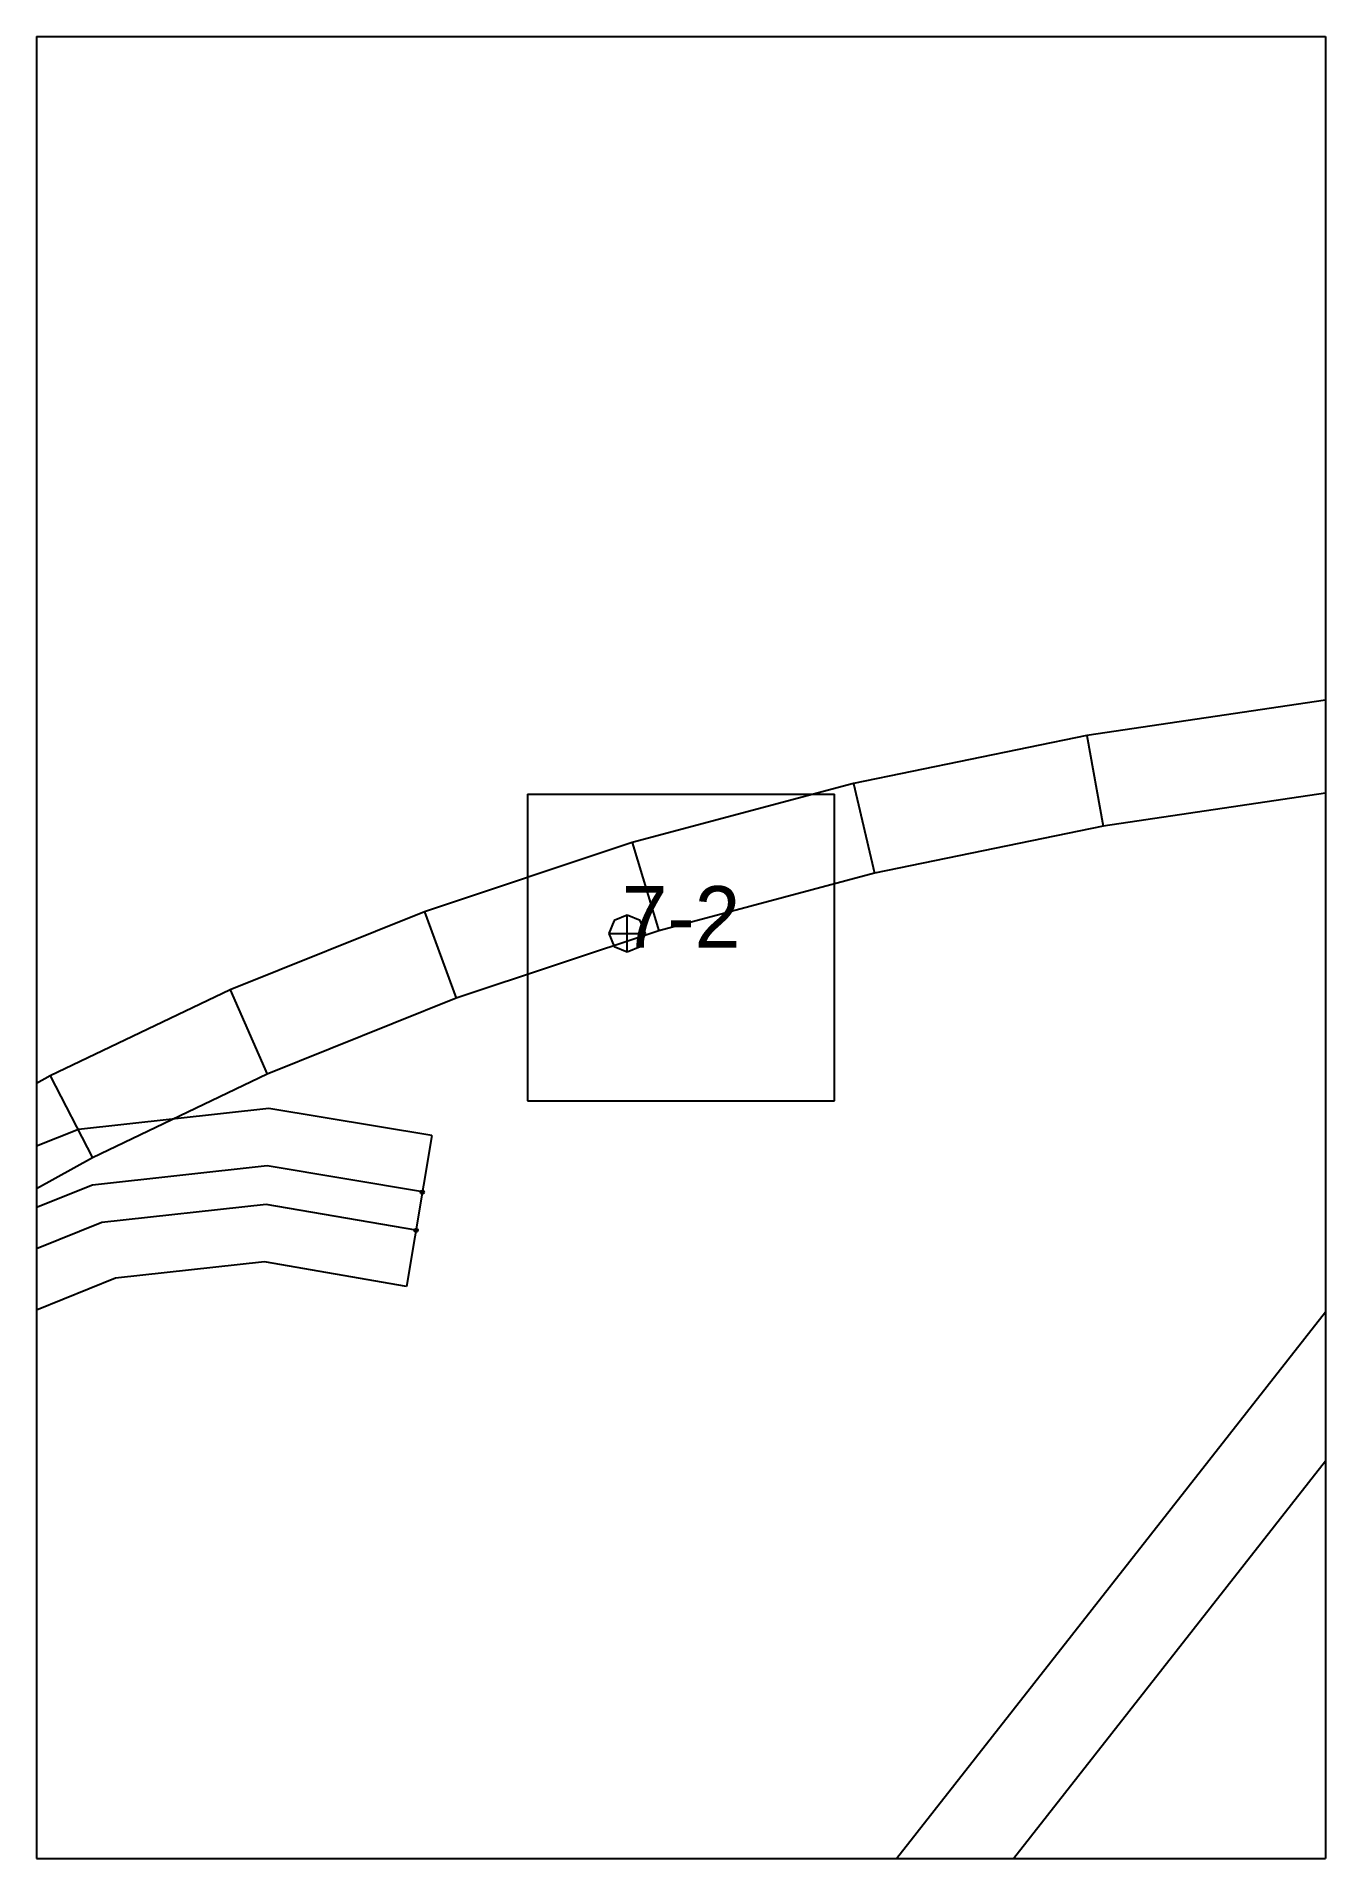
# Paper-space layout 'Plan 7-2' of a CAD drawing. Header units: metres, sheet in millimetres. Extents: x 0 to 210, y 0 to 297.
# The model-space entities are those that its viewports show. They can reach past a viewport. Long polylines and large blocks are cut down to what shows.
import ezdxf
from ezdxf.enums import TextEntityAlignment as Align

# ---------------------------------------------------------------- set-up
doc = ezdxf.new("R2010")
doc.units = ezdxf.units.M
for name, color, linetype in [('default', 7, 'Continuous'), ('mcircles', 7, 'Continuous'), ('TEXTLAYER', 7, 'Continuous'), ('VIEWPORTS', 7, 'Continuous')]:
    doc.layers.add(name, color=color, linetype=linetype)

msp = doc.modelspace()

# ---------------------------------------------------------------- linework, layer by layer
at = {"color": 9}
for p, q in [((210, -1485), (210, -1782)), ((210, -1485), (210, -1782)), ((420, -1485), (420, -1782)), ((420, -1485), (420, -1782)), ((0, -1782), (210, -1782)), ((0, -1782), (210, -1782)), ((210, -1782), (420, -1782)), ((210, -1782), (210, -2079)), ((210, -1782), (420, -1782)), ((210, -1782), (210, -2079)), ((420, -1782), (630, -1782)), ((420, -1782), (420, -2079)), ((420, -1782), (630, -1782)), ((420, -1782), (420, -2079)), ((290, -1905.5), (340, -1905.5)), ((290, -1905.5), (290, -1955.5)), ((340, -1955.5), (340, -1905.5)), ((290, -1955.5), (340, -1955.5)), ((0, -2079), (210, -2079)), ((0, -2079), (210, -2079)), ((210, -2079), (420, -2079)), ((210, -2079), (210, -2376)), ((210, -2079), (420, -2079)), ((210, -2079), (210, -2376)), ((420, -2079), (630, -2079)), ((420, -2079), (420, -2376)), ((420, -2079), (630, -2079)), ((420, -2079), (420, -2376))]:
    msp.add_line(p, q, dxfattribs=at)
at = {"layer": 'default', "color": 7, "linetype": 'Continuous'}
for p, q in [((463.02, -1886.01), (421.14, -1890)), ((421.14, -1890), (381.13, -1895.94)), ((421.14, -1890), (422.95, -1904.89)), ((381.13, -1895.94), (343.08, -1903.79)), ((381.13, -1895.94), (383.75, -1910.71)), ((343.08, -1903.79), (307.06, -1913.4)), ((343.08, -1903.79), (346.53, -1918.39)), ((422.95, -1904.89), (383.75, -1910.71)), ((383.75, -1910.71), (346.53, -1918.39)), ((307.06, -1913.4), (273.19, -1924.68)), ((307.06, -1913.4), (311.37, -1927.77)), ((346.53, -1918.39), (311.37, -1927.77)), ((273.19, -1924.68), (241.54, -1937.41)), ((273.19, -1924.68), (278.36, -1938.76)), ((304.12, -1926.09), (303.24, -1928.21)), ((306.24, -1925.21), (304.12, -1926.09)), ((306.24, -1931.21), (306.24, -1925.21)), ((308.36, -1926.09), (306.24, -1925.21)), ((309.24, -1928.21), (308.36, -1926.09)), ((311.37, -1927.77), (278.36, -1938.76)), ((303.24, -1928.21), (304.12, -1930.33)), ((303.24, -1928.21), (309.24, -1928.21)), ((304.12, -1930.33), (306.24, -1931.21)), ((306.24, -1931.21), (308.36, -1930.33)), ((308.36, -1930.33), (309.24, -1928.21)), ((272.87, -2177.48), (462.66, -1935.46)), ((241.54, -1937.41), (212.22, -1951.44)), ((241.54, -1937.41), (247.58, -1951.14)), ((278.36, -1938.76), (247.58, -1951.14)), ((247.58, -1951.14), (219.12, -1964.76)), ((212.22, -1951.44), (185.27, -1966.51)), ((212.22, -1951.44), (219.12, -1964.76)), ((247.85, -1956.74), (216.85, -1960.16)), ((274.43, -1961.13), (247.85, -1956.74)), ((216.85, -1960.16), (188.82, -1971.26)), ((282.28, -2189.8), (463.49, -1958.71)), ((274.43, -1961.13), (270.27, -1985.78)), ((219.12, -1964.76), (193.02, -1979.35)), ((247.58, -1966.08), (219.12, -1969.23)), ((272.87, -1970.35), (247.58, -1966.08)), ((219.12, -1969.23), (193.02, -1979.61)), ((247.4, -1972.38), (220.64, -1975.34)), ((271.82, -1976.56), (247.4, -1972.38)), ((220.64, -1975.34), (195.86, -1985.24)), ((247.13, -1981.73), (222.9, -1984.41)), ((270.27, -1985.78), (247.13, -1981.73)), ((222.9, -1984.41), (200.06, -1993.59))]:
    msp.add_line(p, q, dxfattribs=at)
at = {"layer": 'mcircles', "color": 7, "linetype": 'Continuous'}
for centre in [(272.85, -1970.4), (271.85, -1976.6)]:
    msp.add_circle(centre, 0.3, dxfattribs=at)

# ---------------------------------------------------------------- texts
at = {"layer": 'TEXTLAYER', "color": 1}
msp.add_text('7-2', height=10, dxfattribs=at).set_placement((315, -1930.5), align=Align.CENTER)

psp = doc.layouts.new('Plan 7-2')

# ---------------------------------------------------------------- viewports
at = {"layer": 'VIEWPORTS'}
psp.add_viewport(center=(105, 148.5), size=(210, 297), view_center_point=(315, -1930.5), view_height=297, dxfattribs=at)

doc.saveas('drawing.dxf')
